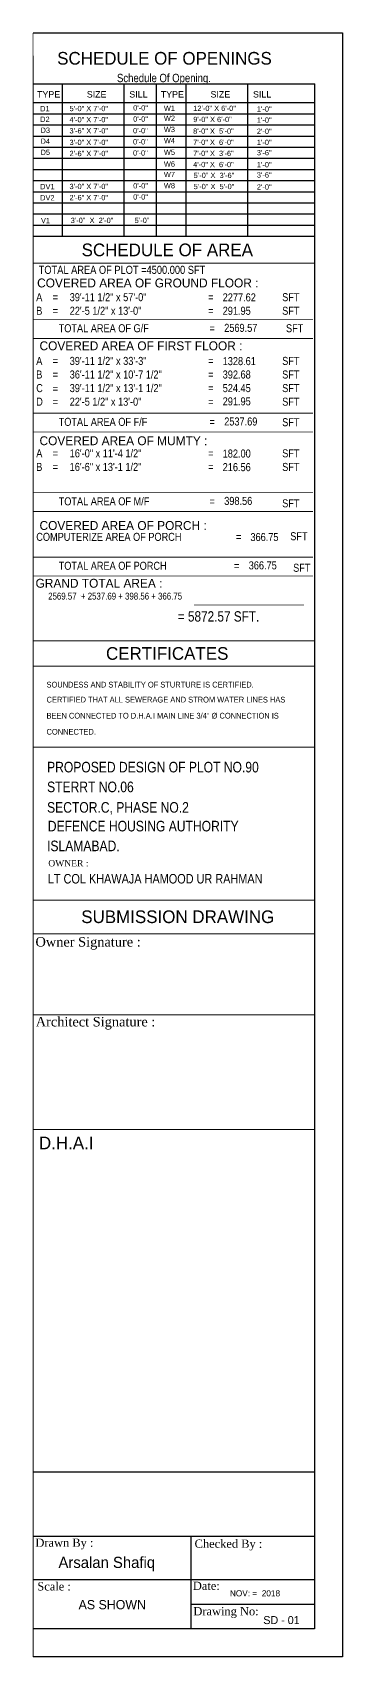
# Model space of a CAD drawing. Header units: inches. Extents: x -36906 to 35154, y -44700 to 686.
# Drawn here: x 7835 to 8438, y -2876 to 285 of the extents above; entities that cross this region are included whole.
import ezdxf

# ---------------------------------------------------------------- set-up
doc = ezdxf.new("R2010")
doc.units = ezdxf.units.IN
doc.header["$LTSCALE"] = 2
doc.header["$MEASUREMENT"] = 0
doc.styles.add('IJ', font='swissc.ttf', dxfattribs={"height": 10})
doc.styles.add('NOMAN', font='techl___.ttf', dxfattribs={"height": 6})
doc.styles.add('SANSSERIF', font='sanss___.ttf', dxfattribs={"height": 7})
doc.styles.add('style3', font='TIMES.TTF')
doc.styles.add('style4', font='stylu.ttf')

msp = doc.modelspace()

# ---------------------------------------------------------------- linework, layer by layer
for p, q in [((7835.9177, 184.9814), (8384.3089, 184.9814)), ((7836.2929, 184.9814), (8384.6842, 184.9814)), ((7893.5322, -112.0186), (7893.5322, 184.9814)), ((8013.4389, -112.0186), (8013.4389, 184.9814)), ((8076.5427, -112.0186), (8076.5427, 184.9814)), ((8134.1572, -112.0186), (8134.1572, 184.9814)), ((8254.0639, -112.0186), (8254.0639, 184.9814)), ((8383.4929, 184.9814), (8383.4929, -2820.1787)), ((8383.4929, 147.8564), (7835.9177, 147.8564)), ((8383.4929, 126.2001), (7835.9177, 126.2001)), ((8383.4929, 104.5439), (7835.9177, 104.5439)), ((8383.4929, 82.8876), (7835.9177, 82.8876)), ((8383.4929, 61.2314), (7835.9177, 61.2314)), ((8383.4929, 39.5751), (7835.9177, 39.5751)), ((8383.4929, 17.9189), (7835.9177, 17.9189)), ((8383.4929, -3.7374), (7835.9177, -3.7374)), ((8383.4929, -25.3936), (7835.9177, -25.3936)), ((8383.4929, -47.0499), (7835.9177, -47.0499)), ((8383.4929, -68.7061), (7835.9177, -68.7061)), ((8383.4929, -90.3624), (7835.9177, -90.3624)), ((8384.3089, -112.0186), (7837.1089, -112.0186)), ((7836.2929, -2514.7918), (8383.4929, -2514.7918)), ((7836.2929, -2640.1787), (8383.4929, -2640.1787)), ((8143.4929, -2640.1787), (8143.4929, -2820.1787)), ((7836.2929, -2724.1787), (8383.4929, -2724.1787)), ((8143.4929, -2772.1787), (8383.4929, -2772.1787)), ((8383.4929, -2820.1787), (7836.2929, -2820.1787))]:
    msp.add_line(p, q)
at = {"ltscale": 0.5}
msp.add_line((7927.6618, -809.7183), (7927.6618, -809.7183), dxfattribs=at)
for points, const_width in [([(7836.2929, -2874.8987), (7836.2929, 284.1979)], 1.539), ([(7836.2929, -2874.8987), (7836.2929, 239.5973)], 2.0535), ([(7837.1089, -112.0186), (8384.3089, -112.0186)], 2.0535), ([(7837.1089, -163.6779), (8384.3089, -163.6779)], 2.2588), ([(7837.1089, -273.5123), (8380.921, -273.5123)], 1.73), ([(7837.1089, -310.1235), (8380.921, -310.1235)], 1.73), ([(7837.1089, -455.6179), (8380.921, -455.6179)], 1.73), ([(7837.1089, -492.2291), (8380.921, -492.2291)], 1.73), ([(7837.1089, -610.1481), (8380.921, -610.1481)], 1.73), ([(7837.1089, -646.7593), (8380.921, -646.7593)], 1.73), ([(7837.1089, -735.5463), (8380.921, -735.5463)], 1.73), ([(7837.1089, -772.1575), (8380.921, -772.1575)], 1.73), ([(8149.073, -828.6803), (8363.0435, -828.6803)], 1.73), ([(7837.1089, -898.0813), (8384.3089, -898.0813)], 2.0535), ([(7837.1089, -947.3649), (8384.3089, -947.3649)], 2.0535), ([(7837.1089, -1105.1114), (8384.3089, -1105.1114)], 2.0535), ([(7837.1089, -1402.6541), (8384.3089, -1402.6541)], 2.0535), ([(7837.1089, -1468.3655), (8384.3089, -1468.3655)], 2.0535), ([(7837.1089, -1625.9201), (8384.3089, -1625.9201)], 2.0535), ([(7837.1089, -1625.9201), (8384.3089, -1625.9201)], 2.0535), ([(7836.2929, -1848.809), (8383.4929, -1848.809)], 2.0535)]:
    msp.add_lwpolyline(points, dxfattribs=dict(const_width=const_width))
for points in [[(7836.2929, 284.1979), (8438.2129, 284.1979), (8438.2129, -2874.8987), (7836.2929, -2874.8987)], [(7836.2929, 184.9814), (8383.4929, 184.9814)], [(7836.2929, 184.9814), (8383.4929, 184.9814)]]:
    msp.add_lwpolyline(points)

# ---------------------------------------------------------------- texts
for s, height, p in [('SCHEDULE OF OPENINGS', 24.641789, (7883.2428, 222.4801, 141.4521)), ('SCHEDULE OF OPENINGS', 24.641789, (7883.2428, 222.4801, 141.4521)), ('SCHEDULE OF AREA', 24.641789, (7930.8232, -150.1928, 141.4521)), ('COVERED AREA OF GROUND FLOOR :', 17.299598, (7844.2322, -210.905)), ('COVERED AREA OF FIRST FLOOR :', 17.299598, (7848.9257, -333.1101)), ('COVERED AREA OF MUMTY :', 17.299598, (7848.9257, -517.7585)), ('COVERED AREA OF PORCH :', 17.299598, (7848.9257, -682.6144)), ('GRAND TOTAL AREA :', 17.299598, (7841.2266, -795.0472)), ('CERTIFICATES', 24.641789, (7978.2467, -935.1932, 141.4521)), ('SUBMISSION DRAWING', 24.641789, (7930.1303, -1447.3445, 141.4521))]:
    msp.add_text(s, height=height).set_placement(p)
for s, height, style, p in [('Schedule Of Opening.', 16.2, 'IJ', (7999.6487, 188.3978)), ('TYPE', 12.375, 'SANSSERIF', (7844.0271, 158.5304)), ('SIZE', 12.375, 'SANSSERIF', (7940.8294, 158.5304)), ('SILL', 12.375, 'SANSSERIF', (8023.5029, 158.5304)), ('TYPE', 12.375, 'SANSSERIF', (8084.6521, 158.5304)), ('SIZE', 12.375, 'SANSSERIF', (8181.4544, 158.5304)), ('SILL', 12.375, 'SANSSERIF', (8264.1279, 158.5304)), ('D1  ', 10.3125, 'SANSSERIF', (7850.2009, 131.5875)), ('5\'-0" X 7\'-0"', 10.3125, 'SANSSERIF', (7907.2368, 131.9469)), (' 0\'-0"', 10.3125, 'SANSSERIF', (8027.0751, 133.2532)), ('W1 ', 10.3125, 'SANSSERIF', (8090.8259, 132.4562)), ('12\'-0" X 6\'-0"', 10.3125, 'SANSSERIF', (8147.9114, 132.3316)), (' 1\'-0"', 10.3125, 'SANSSERIF', (8267.6035, 131.0265)), ('D2 ', 10.3125, 'SANSSERIF', (7850.2009, 110.9841)), ('D3 ', 10.3125, 'SANSSERIF', (7850.9377, 89.7496)), ('4\'-0" X 7\'-0"', 10.3125, 'SANSSERIF', (7907.2368, 110.2906)), ('3\'-6" X 7\'-0"', 10.3125, 'SANSSERIF', (7907.2368, 88.6344)), (' 0\'-0"', 10.3125, 'SANSSERIF', (8026.8641, 88.8836)), (' 0\'-0"', 10.3125, 'SANSSERIF', (8027.0751, 111.5969)), ('W2 ', 10.3125, 'SANSSERIF', (8090.8259, 112.9767)), ('W3 ', 10.3125, 'SANSSERIF', (8090.8259, 91.2137)), (' 8\'-0" X  5\'-0"', 10.3125, 'SANSSERIF', (8143.73, 87.9745)), ('9\'-0" X 6\'-0"', 10.3125, 'SANSSERIF', (8147.9114, 110.6753)), (' 2\'-0"', 10.3125, 'SANSSERIF', (8267.6035, 87.714)), (' 1\'-0"', 10.3125, 'SANSSERIF', (8267.6035, 109.3703)), ('D4 ', 10.3125, 'SANSSERIF', (7850.9376, 68.4614)), ('3\'-0" X 7\'-0"', 10.3125, 'SANSSERIF', (7907.2368, 66.1482)), (' 0\'-0"', 10.3125, 'SANSSERIF', (8026.8641, 67.2274)), ('W4 ', 10.3125, 'SANSSERIF', (8090.8259, 69.5575)), (' 7\'-0" X  6\'-0"', 10.3125, 'SANSSERIF', (8143.73, 66.3183)), (' 1\'-0"', 10.3125, 'SANSSERIF', (8267.6035, 66.0578)), ('D5', 10.3125, 'SANSSERIF', (7850.9376, 46.8051)), ('2\'-6" X 7\'-0"', 10.3125, 'SANSSERIF', (7907.2368, 44.492)), (' 0\'-0"', 10.3125, 'SANSSERIF', (8026.8641, 45.5711)), ('W5 ', 10.3125, 'SANSSERIF', (8090.8259, 46.9163)), ('W6', 10.3125, 'SANSSERIF', (8090.8259, 23.9485)), (' 4\'-0" X  6\'-0"', 10.3125, 'SANSSERIF', (8143.73, 23.0058)), (' 7\'-0" X  3\'-6"', 10.3125, 'SANSSERIF', (8143.73, 44.662)), (' 3\'-6"', 10.3125, 'SANSSERIF', (8267.6035, 46.1056)), (' 1\'-0"', 10.3125, 'SANSSERIF', (8267.6035, 22.7453)), ('W7', 10.3125, 'SANSSERIF', (8090.8259, 3.6038)), (' 5\'-0" X  3\'-6"', 10.3125, 'SANSSERIF', (8144.8002, 1.9343)), (' 3\'-6"', 10.3125, 'SANSSERIF', (8267.6035, 2.7931)), ('DV1  ', 10.3125, 'SANSSERIF', (7850.2009, -20.0062)), ('DV2  ', 10.3125, 'SANSSERIF', (7850.2009, -41.6625)), ('3\'-0" X 7\'-0"', 10.3125, 'SANSSERIF', (7907.2368, -19.6469)), ('2\'-6" X 7\'-0"', 10.3125, 'SANSSERIF', (7907.2368, -41.3031)), (' 0\'-0"', 10.3125, 'SANSSERIF', (8027.0751, -18.3406)), (' 0\'-0"', 10.3125, 'SANSSERIF', (8027.0751, -39.9968)), ('W8', 10.3125, 'SANSSERIF', (8090.8259, -18.0525)), (' 5\'-0" X  5\'-0"', 10.3125, 'SANSSERIF', (8144.8002, -19.7219)), (' 2\'-0"', 10.3125, 'SANSSERIF', (8267.6035, -20.5672)), (' V1', 10.3125, 'SANSSERIF', (7847.7821, -85.9115)), (' 3\'-0"  X  2\'-0"', 10.3125, 'SANSSERIF', (7905.5482, -85.6515)), ('5\'-0"', 10.3125, 'SANSSERIF', (8034.0558, -85.6515)), ('TOTAL AREA OF PLOT =4500.000 SFT', 15.73, 'NOMAN', (7847.3318, -184.5404)), ('39\'-11 1/2" x 57\'-0"', 15.569638, 'NOMAN', (7907.6281, -237.6444)), ('A', 15.5696, 'NOMAN', (7842.5125, -237.6444)), ('B', 15.5696, 'NOMAN', (7842.5125, -264.069)), ('=', 15.5696, 'NOMAN', (7874.5001, -237.6444)), ('22\'-5 1/2" x 13\'-0"    ', 15.569638, 'NOMAN', (7907.6281, -264.069)), ('=', 15.5696, 'NOMAN', (8177.0532, -237.6444)), ('2277.62', 15.56964, 'NOMAN', (8205.2001, -238.0119)), ('291.95', 15.56964, 'NOMAN', (8205.2001, -264.069)), ('SFT', 15.56964, 'NOMAN', (8320.8581, -237.6444)), ('SFT', 15.56964, 'NOMAN', (8320.8581, -264.069)), ('=', 15.5696, 'NOMAN', (7874.5001, -264.069)), ('TOTAL AREA OF G/F', 15.569638, 'NOMAN', (7886.147, -298.082)), ('=', 15.5696, 'NOMAN', (8177.0532, -264.069)), ('2569.57', 15.56964, 'NOMAN', (8208.1521, -297.3133)), ('SFT', 15.56964, 'NOMAN', (8328.3333, -298.082)), ('=', 15.5696, 'NOMAN', (8179.5369, -298.082)), ('A', 15.5696, 'NOMAN', (7842.5125, -361.638)), ('39\'-11 1/2" x 33\'-3"', 15.569638, 'NOMAN', (7907.6281, -361.638)), ('1328.61', 15.56964, 'NOMAN', (8205.2001, -362.0055)), ('SFT', 15.56964, 'NOMAN', (8320.8581, -361.638)), ('B', 15.5696, 'NOMAN', (7842.5125, -388.0627)), ('=', 15.5696, 'NOMAN', (7874.5001, -361.638)), ('=', 15.5696, 'NOMAN', (7874.5001, -388.0627)), ('36\'-11 1/2" x 10\'-7 1/2"    ', 15.569638, 'NOMAN', (7907.6281, -388.0627)), ('=', 15.5696, 'NOMAN', (8177.0532, -361.638)), ('=', 15.5696, 'NOMAN', (8177.0532, -388.0627)), ('392.68', 15.56964, 'NOMAN', (8205.2001, -388.0627)), ('SFT', 15.56964, 'NOMAN', (8320.8581, -388.0627)), ('C', 15.5696, 'NOMAN', (7842.5125, -414.4873)), ('=', 15.5696, 'NOMAN', (7874.5001, -415.3947)), ('39\'-11 1/2" x 13\'-1 1/2"    ', 15.569638, 'NOMAN', (7907.6281, -414.4873)), ('=', 15.5696, 'NOMAN', (8177.0532, -414.4873)), ('524.45', 15.56964, 'NOMAN', (8205.2001, -414.4873)), ('SFT', 15.56964, 'NOMAN', (8320.8581, -414.4873)), ('D', 15.5696, 'NOMAN', (7842.5125, -440.912)), ('=', 15.5696, 'NOMAN', (7874.5001, -440.912)), ('22\'-5 1/2" x 13\'-0"    ', 15.569638, 'NOMAN', (7907.6281, -440.912)), ('=', 15.5696, 'NOMAN', (8177.0532, -440.912)), ('291.95', 15.56964, 'NOMAN', (8205.2001, -440.3028)), ('SFT', 15.56964, 'NOMAN', (8320.8581, -440.912)), ('TOTAL AREA OF F/F', 15.569638, 'NOMAN', (7886.147, -480.1876)), ('=', 15.5696, 'NOMAN', (8179.5369, -480.1876)), ('2537.69', 15.56964, 'NOMAN', (8208.1521, -479.4189)), ('SFT', 15.56964, 'NOMAN', (8320.8581, -480.854)), ('A', 15.5696, 'NOMAN', (7842.5125, -541.4044)), ('=', 15.5696, 'NOMAN', (7874.5001, -541.4044)), ('16\'-0" x 11\'-4 1/2"', 15.569638, 'NOMAN', (7907.6281, -541.4044)), ('=', 15.5696, 'NOMAN', (8177.0532, -541.4044)), ('182.00', 15.56964, 'NOMAN', (8205.2001, -541.7719)), ('SFT', 15.56964, 'NOMAN', (8320.8581, -541.4044)), ('B', 15.5696, 'NOMAN', (7842.5125, -567.8622)), ('=', 15.5696, 'NOMAN', (7874.5001, -567.8622)), ('16\'-6" x 13\'-1 1/2"', 15.569638, 'NOMAN', (7907.6281, -567.8622)), ('=', 15.5696, 'NOMAN', (8177.0532, -567.8622)), ('216.56', 15.56964, 'NOMAN', (8205.2001, -568.2297)), ('SFT', 15.56964, 'NOMAN', (8320.8581, -567.8622)), ('TOTAL AREA OF M/F', 15.569638, 'NOMAN', (7886.147, -634.7179)), ('=', 15.5696, 'NOMAN', (8179.5369, -634.7179)), ('398.56', 15.56964, 'NOMAN', (8208.1521, -633.9492)), ('SFT', 15.56964, 'NOMAN', (8320.8581, -638.6064)), ('COMPUTERIZE AREA OF PORCH', 15.569638, 'NOMAN', (7842.6005, -703.8862)), ('=', 15.5696, 'NOMAN', (8231.0151, -703.8862)), ('366.75', 15.56964, 'NOMAN', (8259.162, -704.2538)), ('SFT', 15.56964, 'NOMAN', (8336.6033, -702.6524)), ('TOTAL AREA OF PORCH', 15.569638, 'NOMAN', (7886.147, -760.1161)), ('=', 15.5696, 'NOMAN', (8227.1809, -760.1161)), ('366.75', 15.56964, 'NOMAN', (8255.7962, -759.3474)), ('SFT', 15.56964, 'NOMAN', (8342.1845, -764.0046)), ('2569.57  + 2537.69 + 398.56 + 366.75', 13.337201, 'NOMAN', (7865.7423, -818.0816)), ('= 5872.57 SFT.', 20.005801, 'NOMAN', (8117.8156, -860.8148)), ('SOUNDESS AND STABILITY OF STURTURE IS CERTIFIED. ', 11.088805, 'NOMAN', (7862.5557, -989.1187)), ('CERTIFIED THAT ALL SEWERAGE AND STROM WATER LINES HAS ', 11.088805, 'NOMAN', (7862.5557, -1018.2754)), ('BEEN CONNECTED TO D.H.A.I MAIN LINE 3/4" %%C CONNECTION IS ', 11.088805, 'NOMAN', (7862.5557, -1049.5324)), ('CONNECTED.', 11.0888, 'NOMAN', (7862.5557, -1080.7894)), ('PROPOSED DESIGN OF PLOT NO.90', 20.534824, 'NOMAN', (7863.6142, -1154.2329)), ('STERRT NO.06', 20.534824, 'NOMAN', (7863.6142, -1192.7273)), ('SECTOR.C, PHASE NO.2', 20.534824, 'NOMAN', (7863.6142, -1232.5582)), ('DEFENCE HOUSING AUTHORITY ', 20.534824, 'NOMAN', (7865.0764, -1269.0047)), ('ISLAMABAD.', 20.53482, 'NOMAN', (7863.6142, -1307.5138)), ('OWNER :', 12.32089, 'style3', (7866.057, -1337.1601)), ('LT COL KHAWAJA HAMOOD UR RAHMAN', 18.481342, 'NOMAN', (7865.0754, -1370.3499)), ('Owner Signature :', 18.481342, 'style3', (7841.0747, -1493.0804)), ('Architect Signature :', 18.481342, 'style3', (7841.5881, -1648.4484)), ('D.H.A.I', 24.64179, 'style4', (7847.7565, -1887.3483, 141.4521)), ('Drawn By :', 16, 'style3', (7840.9301, -2660.5685)), ('Checked By :', 16, 'style3', (8150.5704, -2662.5018)), ('Arsalan Shafiq', 21.6, 'style4', (7885.8032, -2701.688)), ('Scale : ', 16, 'style3', (7844.6838, -2745.574)), ('Date:', 16, 'style3', (8147.2087, -2744.4251)), ('NOV: =  2018', 12, 'style4', (8219.183, -2757.0551)), ('AS SHOWN', 18, 'style4', (7924.9116, -2782.1276)), ('Drawing No:', 16, 'style3', (8148.1915, -2793.9224)), (' SD - 01', 15.6, 'style4', (8278.3739, -2810.9268))]:
    msp.add_text(s, height=height, dxfattribs=dict(style=style)).set_placement(p)

doc.saveas('drawing.dxf')
